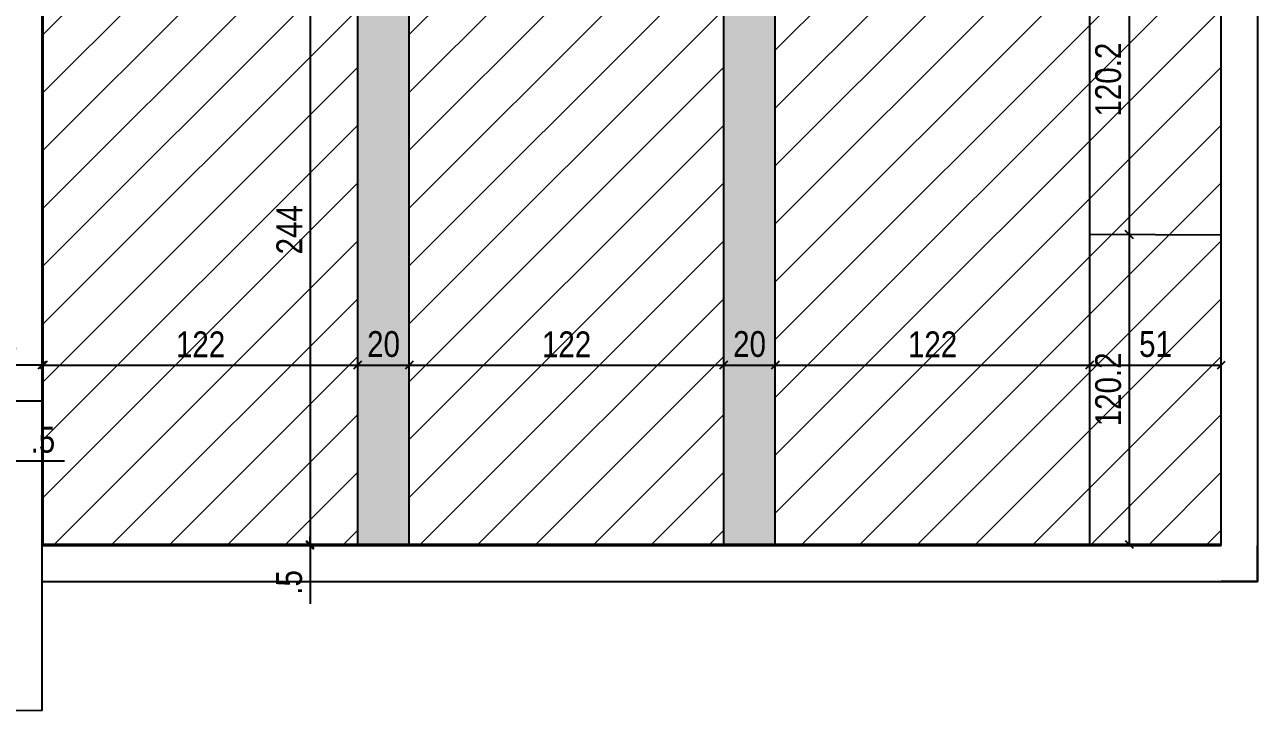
# Model space of a CAD drawing. Header units: millimetres. Extents: x 2513 to 6805, y 428 to 3176.
# Drawn here: x 4574.3 to 5052.5, y 969.6 to 1235.6 of the extents above; entities that cross this region are included whole.
import ezdxf

# ---------------------------------------------------------------- set-up
doc = ezdxf.new("R2010")
doc.units = ezdxf.units.MM
for name, color, linetype in [('9', 8, 'Continuous'), ('COTA', 241, 'Continuous'), ('ES-VIGA', 3, 'Continuous'), ('Painéis', 200, 'Continuous')]:
    doc.layers.add(name, color=color, linetype=linetype)
doc.layers.add('Hachura', color=251, linetype='Continuous', lineweight=9)
doc.layers.add('REAPROVEITAMENTO', color=251, linetype='Continuous', lineweight=9)
doc.styles.add('COTA TECNICA', font='techl___.ttf', dxfattribs={"height": 10})
doc.dimstyles.new('PAINEL', dxfattribs={"dimtxt": 10, "dimasz": 3, "dimexe": 3, "dimexo": 3, "dimgap": 3, "dimtad": 1, "dimdec": 1, "dimzin": 12, "dimdsep": 46, "dimtxsty": 'COTA TECNICA', "dimblk1": 'OBLIQUE', "dimblk2": 'OBLIQUE', "dimsah": 1, "dimcen": 0.9, "dimclrd": 4, "dimclre": 4, "dimclrt": 240, "dimadec": 1, "dimazin": 3, "dimtfac": 1, "dimtdec": 1, "dimtmove": 0, "dimatfit": 3, "dimfxl": 1, "dimtolj": 1, "dimtzin": 12, "dimarcsym": 0})

# ---------------------------------------------------------------- blocks, each defined once
blk = doc.blocks.new('_Oblique')
at = {"color": 0, "linetype": 'ByBlock', "lineweight": -2}
blk.add_line((-0.5, -0.5), (0.5, 0.5), dxfattribs=at)
blk = doc.blocks.new('*D116')
at = {"layer": 'COTA', "color": 4, "lineweight": -2, "transparency": 16777216}
for p, q in [((4566.5, 1066.43), (4563.5, 1066.43)), ((4566.5, 1066.43), (4567, 1066.43)), ((4567, 1066.43), (4589.66, 1066.43))]:
    blk.add_line(p, q, dxfattribs=at)
at = {"layer": 'Defpoints', "color": 0, "transparency": 16777216}
for p in [(4566.5, 1066.43), (4567, 1066.43), (4567, 1066.43)]:
    blk.add_point(p, dxfattribs=at)
at = {"layer": 'COTA', "color": 4, "lineweight": -2, "transparency": 16777216, "xscale": 3, "yscale": 3, "zscale": 3}
blk.add_blockref('_Oblique', (4566.5, 1066.43), dxfattribs=at)
at = {"layer": 'COTA', "color": 4, "lineweight": -2, "transparency": 16777216, "xscale": 3, "yscale": 3, "zscale": 3, "rotation": 180}
blk.add_blockref('_Oblique', (4567, 1066.43), dxfattribs=at)
at = {"layer": 'COTA', "color": 240, "transparency": 16777216, "insert": (4581.33, 1074.54), "char_height": 10, "attachment_point": 5, "style": 'COTA TECNICA'}
blk.add_mtext('\\A1;.5', dxfattribs=at)
blk = doc.blocks.new('*D139')
at = {"layer": 'COTA', "color": 4, "lineweight": -2, "transparency": 16777216}
blk.add_line((4685.01, 1278.07), (4685.01, 1034.07), dxfattribs=at)
at = {"layer": 'Defpoints', "color": 0, "transparency": 16777216}
for p in [(4685.01, 1278.07), (4685.01, 1034.07), (4685.01, 1034.07)]:
    blk.add_point(p, dxfattribs=at)
at = {"layer": 'COTA', "color": 4, "lineweight": -2, "transparency": 16777216, "xscale": 3, "yscale": 3, "zscale": 3}
for p, rotation in [((4685.01, 1278.07), 90), ((4685.01, 1034.07), 270)]:
    blk.add_blockref('_Oblique', p, dxfattribs=dict(at, rotation=rotation))
at = {"layer": 'COTA', "color": 240, "transparency": 16777216, "insert": (4676.93, 1156.07), "char_height": 10, "attachment_point": 5, "rotation": 90, "style": 'COTA TECNICA'}
blk.add_mtext('\\A1;244', dxfattribs=at)
blk = doc.blocks.new('*D41')
at = {"layer": 'COTA', "color": 4, "lineweight": -2, "transparency": 16777216}
for p, q in [((4685.01, 1034.07), (4685.01, 1037.07)), ((4685.01, 1034.07), (4685.01, 1033.57)), ((4685.01, 1033.57), (4685.01, 1010.91))]:
    blk.add_line(p, q, dxfattribs=at)
at = {"layer": 'Defpoints', "color": 0, "transparency": 16777216}
for p in [(4685.01, 1034.07), (4685.01, 1033.57), (4685.01, 1033.57)]:
    blk.add_point(p, dxfattribs=at)
at = {"layer": 'COTA', "color": 4, "lineweight": -2, "transparency": 16777216, "xscale": 3, "yscale": 3, "zscale": 3}
for p, rotation in [((4685.01, 1034.07), 270), ((4685.01, 1033.57), 90)]:
    blk.add_blockref('_Oblique', p, dxfattribs=dict(at, rotation=rotation))
at = {"layer": 'COTA', "color": 240, "transparency": 16777216, "insert": (4676.9, 1019.24), "char_height": 10, "attachment_point": 5, "rotation": 90, "style": 'COTA TECNICA'}
blk.add_mtext('\\A1;.5', dxfattribs=at)
blk = doc.blocks.new('*D144')
at = {"layer": 'COTA', "color": 4, "lineweight": -2, "transparency": 16777216}
for p, q in [((4581, 1103.57), (4558.35, 1103.57)), ((4581.5, 1103.57), (4581, 1103.57)), ((4581.5, 1103.57), (4584.5, 1103.57))]:
    blk.add_line(p, q, dxfattribs=at)
at = {"layer": 'Defpoints', "color": 0, "transparency": 16777216}
for p in [(4581, 1103.57), (4581, 1103.57), (4581.5, 1103.57)]:
    blk.add_point(p, dxfattribs=at)
at = {"layer": 'COTA', "color": 4, "lineweight": -2, "transparency": 16777216, "xscale": 3, "yscale": 3, "zscale": 3}
blk.add_blockref('_Oblique', (4581, 1103.57), dxfattribs=at)
at = {"layer": 'COTA', "color": 4, "lineweight": -2, "transparency": 16777216, "xscale": 3, "yscale": 3, "zscale": 3, "rotation": 180}
blk.add_blockref('_Oblique', (4581.5, 1103.57), dxfattribs=at)
at = {"layer": 'COTA', "color": 240, "transparency": 16777216, "insert": (4566.68, 1111.68), "char_height": 10, "attachment_point": 5, "style": 'COTA TECNICA'}
blk.add_mtext('\\A1;.5', dxfattribs=at)
blk = doc.blocks.new('*D145')
at = {"layer": 'COTA', "color": 4, "lineweight": -2, "transparency": 16777216}
blk.add_line((4581.5, 1103.57), (4703.5, 1103.57), dxfattribs=at)
at = {"layer": 'Defpoints', "color": 0, "transparency": 16777216}
for p in [(4581.5, 1103.57), (4703.5, 1103.57), (4703.5, 1103.57)]:
    blk.add_point(p, dxfattribs=at)
at = {"layer": 'COTA', "color": 4, "lineweight": -2, "transparency": 16777216, "xscale": 3, "yscale": 3, "zscale": 3, "rotation": 180}
blk.add_blockref('_Oblique', (4581.5, 1103.57), dxfattribs=at)
at = {"layer": 'COTA', "color": 4, "lineweight": -2, "transparency": 16777216, "xscale": 3, "yscale": 3, "zscale": 3}
blk.add_blockref('_Oblique', (4703.5, 1103.57), dxfattribs=at)
at = {"layer": 'COTA', "color": 240, "transparency": 16777216, "insert": (4642.5, 1111.62), "char_height": 10, "attachment_point": 5, "style": 'COTA TECNICA'}
blk.add_mtext('\\A1;122', dxfattribs=at)
blk = doc.blocks.new('*D146')
at = {"layer": 'COTA', "color": 4, "lineweight": -2, "transparency": 16777216}
blk.add_line((4703.5, 1103.57), (4723.5, 1103.57), dxfattribs=at)
at = {"layer": 'Defpoints', "color": 0, "transparency": 16777216}
for p in [(4703.5, 1103.57), (4723.5, 1103.57), (4723.5, 1103.57)]:
    blk.add_point(p, dxfattribs=at)
at = {"layer": 'COTA', "color": 4, "lineweight": -2, "transparency": 16777216, "xscale": 3, "yscale": 3, "zscale": 3, "rotation": 180}
blk.add_blockref('_Oblique', (4703.5, 1103.57), dxfattribs=at)
at = {"layer": 'COTA', "color": 4, "lineweight": -2, "transparency": 16777216, "xscale": 3, "yscale": 3, "zscale": 3}
blk.add_blockref('_Oblique', (4723.5, 1103.57), dxfattribs=at)
at = {"layer": 'COTA', "color": 240, "transparency": 16777216, "insert": (4713.5, 1111.67), "char_height": 10, "attachment_point": 5, "style": 'COTA TECNICA'}
blk.add_mtext('\\A1;20', dxfattribs=at)
blk = doc.blocks.new('*D147')
at = {"layer": 'COTA', "color": 4, "lineweight": -2, "transparency": 16777216}
blk.add_line((4723.5, 1103.57), (4845.5, 1103.57), dxfattribs=at)
at = {"layer": 'Defpoints', "color": 0, "transparency": 16777216}
for p in [(4723.5, 1103.57), (4845.5, 1103.57), (4845.5, 1103.57)]:
    blk.add_point(p, dxfattribs=at)
at = {"layer": 'COTA', "color": 4, "lineweight": -2, "transparency": 16777216, "xscale": 3, "yscale": 3, "zscale": 3, "rotation": 180}
blk.add_blockref('_Oblique', (4723.5, 1103.57), dxfattribs=at)
at = {"layer": 'COTA', "color": 4, "lineweight": -2, "transparency": 16777216, "xscale": 3, "yscale": 3, "zscale": 3}
blk.add_blockref('_Oblique', (4845.5, 1103.57), dxfattribs=at)
at = {"layer": 'COTA', "color": 240, "transparency": 16777216, "insert": (4784.5, 1111.62), "char_height": 10, "attachment_point": 5, "style": 'COTA TECNICA'}
blk.add_mtext('\\A1;122', dxfattribs=at)
blk = doc.blocks.new('*D148')
at = {"layer": 'COTA', "color": 4, "lineweight": -2, "transparency": 16777216}
blk.add_line((4845.5, 1103.57), (4865.5, 1103.57), dxfattribs=at)
at = {"layer": 'Defpoints', "color": 0, "transparency": 16777216}
for p in [(4845.5, 1103.57), (4865.5, 1103.57), (4865.5, 1103.57)]:
    blk.add_point(p, dxfattribs=at)
at = {"layer": 'COTA', "color": 4, "lineweight": -2, "transparency": 16777216, "xscale": 3, "yscale": 3, "zscale": 3, "rotation": 180}
blk.add_blockref('_Oblique', (4845.5, 1103.57), dxfattribs=at)
at = {"layer": 'COTA', "color": 4, "lineweight": -2, "transparency": 16777216, "xscale": 3, "yscale": 3, "zscale": 3}
blk.add_blockref('_Oblique', (4865.5, 1103.57), dxfattribs=at)
at = {"layer": 'COTA', "color": 240, "transparency": 16777216, "insert": (4855.5, 1111.67), "char_height": 10, "attachment_point": 5, "style": 'COTA TECNICA'}
blk.add_mtext('\\A1;20', dxfattribs=at)
blk = doc.blocks.new('*D149')
at = {"layer": 'COTA', "color": 4, "lineweight": -2, "transparency": 16777216}
blk.add_line((4865.5, 1103.57), (4987.5, 1103.57), dxfattribs=at)
at = {"layer": 'Defpoints', "color": 0, "transparency": 16777216}
for p in [(4865.5, 1103.57), (4987.5, 1103.57), (4987.5, 1103.57)]:
    blk.add_point(p, dxfattribs=at)
at = {"layer": 'COTA', "color": 4, "lineweight": -2, "transparency": 16777216, "xscale": 3, "yscale": 3, "zscale": 3, "rotation": 180}
blk.add_blockref('_Oblique', (4865.5, 1103.57), dxfattribs=at)
at = {"layer": 'COTA', "color": 4, "lineweight": -2, "transparency": 16777216, "xscale": 3, "yscale": 3, "zscale": 3}
blk.add_blockref('_Oblique', (4987.5, 1103.57), dxfattribs=at)
at = {"layer": 'COTA', "color": 240, "transparency": 16777216, "insert": (4926.5, 1111.62), "char_height": 10, "attachment_point": 5, "style": 'COTA TECNICA'}
blk.add_mtext('\\A1;122', dxfattribs=at)
blk = doc.blocks.new('*D150')
at = {"layer": 'COTA', "color": 4, "lineweight": -2, "transparency": 16777216}
blk.add_line((4987.5, 1103.57), (5038.51, 1103.57), dxfattribs=at)
at = {"layer": 'Defpoints', "color": 0, "transparency": 16777216}
for p in [(4987.5, 1103.57), (5038.51, 1103.57), (5038.51, 1103.57)]:
    blk.add_point(p, dxfattribs=at)
at = {"layer": 'COTA', "color": 4, "lineweight": -2, "transparency": 16777216, "xscale": 3, "yscale": 3, "zscale": 3, "rotation": 180}
blk.add_blockref('_Oblique', (4987.5, 1103.57), dxfattribs=at)
at = {"layer": 'COTA', "color": 4, "lineweight": -2, "transparency": 16777216, "xscale": 3, "yscale": 3, "zscale": 3}
blk.add_blockref('_Oblique', (5038.51, 1103.57), dxfattribs=at)
at = {"layer": 'COTA', "color": 240, "transparency": 16777216, "insert": (5013.01, 1111.68), "char_height": 10, "attachment_point": 5, "style": 'COTA TECNICA'}
blk.add_mtext('\\A1;51', dxfattribs=at)
blk = doc.blocks.new('*D193')
at = {"layer": 'COTA', "color": 4, "lineweight": -2, "transparency": 16777216}
blk.add_line((5002.77, 1154.24), (5002.77, 1034.06), dxfattribs=at)
at = {"layer": 'Defpoints', "color": 0, "transparency": 16777216}
for p in [(5002.77, 1154.24), (5002.77, 1034.06), (5002.77, 1034.06)]:
    blk.add_point(p, dxfattribs=at)
at = {"layer": 'COTA', "color": 4, "lineweight": -2, "transparency": 16777216, "xscale": 3, "yscale": 3, "zscale": 3}
for p, rotation in [((5002.77, 1154.24), 90), ((5002.77, 1034.06), 270)]:
    blk.add_blockref('_Oblique', p, dxfattribs=dict(at, rotation=rotation))
at = {"layer": 'COTA', "color": 240, "transparency": 16777216, "insert": (4994.67, 1094.15), "char_height": 10, "attachment_point": 5, "rotation": 90, "style": 'COTA TECNICA'}
blk.add_mtext('\\A1;120.2', dxfattribs=at)
blk = doc.blocks.new('*D194')
at = {"layer": 'COTA', "color": 4, "lineweight": -2, "transparency": 16777216}
blk.add_line((5002.77, 1274.41), (5002.77, 1154.24), dxfattribs=at)
at = {"layer": 'Defpoints', "color": 0, "transparency": 16777216}
for p in [(5002.77, 1274.41), (5002.77, 1154.24), (5002.77, 1154.24)]:
    blk.add_point(p, dxfattribs=at)
at = {"layer": 'COTA', "color": 4, "lineweight": -2, "transparency": 16777216, "xscale": 3, "yscale": 3, "zscale": 3}
for p, rotation in [((5002.77, 1274.41), 90), ((5002.77, 1154.24), 270)]:
    blk.add_blockref('_Oblique', p, dxfattribs=dict(at, rotation=rotation))
at = {"layer": 'COTA', "color": 240, "transparency": 16777216, "insert": (4994.67, 1214.32), "char_height": 10, "attachment_point": 5, "rotation": 90, "style": 'COTA TECNICA'}
blk.add_mtext('\\A1;120.2', dxfattribs=at)

msp = doc.modelspace()

# ---------------------------------------------------------------- hatches: boundary and pattern name
at = {"layer": 'Hachura', "linetype": 'ByBlock'}
h = msp.add_hatch(color=256, dxfattribs=at)
h.dxf.hatch_style = 1
h.paths.add_polyline_path([(4723.5, 1522.07), (4703.5, 1522.07), (4703.5, 1034.07), (4723.5, 1034.07)])
h = msp.add_hatch(color=256, dxfattribs=at)
h.dxf.hatch_style = 1
h.paths.add_polyline_path([(4865.5, 1514.57), (4845.5, 1514.57), (4845.5, 1034.07), (4865.5, 1034.07)])
at = {"layer": 'REAPROVEITAMENTO', "linetype": 'ByBlock'}
h = msp.add_hatch(dxfattribs=at)
h.set_pattern_fill('ANSI31', color=256, scale=5, style=2)
h.set_pattern_definition([(45, (-1063.414, -1674.108), (-11.22532, 11.22532), [])])
h.paths.add_polyline_path([(4581.5, 1522.07), (4581.5, 1034.07), (4703.5, 1034.07), (4703.5, 1522.07)])
h = msp.add_hatch(dxfattribs=at)
h.set_pattern_fill('ANSI31', color=256, scale=5, style=2)
h.set_pattern_definition([(45, (-921.414, -1674.108), (-11.22532, 11.22532), [])])
h.paths.add_polyline_path([(4788.51, 1514.57), (4788.51, 1522.07), (4723.5, 1522.07), (4723.5, 1034.07), (4845.5, 1034.07), (4845.5, 1514.57)])
h = msp.add_hatch(dxfattribs=at)
h.set_pattern_fill('ANSI31', color=256, scale=5, style=2)
h.set_pattern_definition([(45, (-728.408, -1674.108), (-11.22532, 11.22532), [])])
h.paths.add_polyline_path([(5038.51, 1274.57), (4948.51, 1274.57), (4948.51, 1514.57), (4865.5, 1514.57), (4865.5, 1034.07), (5038.51, 1034.07)])

# ---------------------------------------------------------------- linework, layer by layer
at = {"layer": '9', "color": 8, "linetype": 'Continuous'}
for p, q in [((4581, 1033.57), (4581, 1574.57)), ((5038.51, 1033.57), (5038.51, 1274.57)), ((4581, 1033.57), (5038.51, 1033.57))]:
    msp.add_line(p, q, dxfattribs=at)
for points in [[(5052.51, 1274.57), (5052.51, 1019.57), (5038.51, 1019.57)], [(4581, 1019.57), (5052.51, 1019.57), (5052.51, 1033.57)]]:
    msp.add_lwpolyline(points, dxfattribs=at)
at = {"layer": 'ES-VIGA', "linetype": 'Continuous'}
for points in [[(4242, 1214.57), (4242, 969.61), (4581, 969.66), (4581, 1089.57), (4567, 1089.57), (4567, 983.66), (4256, 983.66), (4256, 1214.57), (4242, 1214.57)], [(4242, 1089.57), (4242, 969.61), (4581, 969.66), (4581, 1019.57)]]:
    msp.add_lwpolyline(points, dxfattribs=at)
at = {"layer": 'Painéis'}
for p, q in [((4581.5, 1034.07), (4581.5, 1574.57)), ((4703.5, 1034.07), (4703.5, 1574.57)), ((4723.5, 1034.07), (4723.5, 1522.07)), ((4845.5, 1034.07), (4845.5, 1514.57)), ((4865.5, 1034.07), (4865.5, 1514.57)), ((4987.5, 1034.07), (4987.5, 1274.57)), ((4987.5, 1154.31), (5038.51, 1154.06)), ((4581.5, 1034.07), (5038.51, 1034.07))]:
    msp.add_line(p, q, dxfattribs=at)

# ---------------------------------------------------------------- dimensions: what is measured, and where the dimension line sits
at = {"layer": 'COTA'}
for base, p1, p2, picture, middle in [((4685.01, 1034.07), (4685.01, 1278.07), (4685.01, 1034.07), '*D139', (4676.93, 1156.07)), ((5002.77, 1154.24), (5002.77, 1274.41), (5002.77, 1154.24), '*D194', (4994.67, 1214.32)), ((5002.77, 1034.06), (5002.77, 1154.24), (5002.77, 1034.06), '*D193', (4994.67, 1094.15))]:
    dim = msp.add_linear_dim(base=base, p1=p1, p2=p2, angle=90, dimstyle='PAINEL', override={"dimtmove": 1}, dxfattribs=at)
    dim.commit()
    dim.dimension.update_dxf_attribs({"geometry": picture, "text_midpoint": middle})
for base, p2, picture, middle in [((4581, 1103.57), (4581, 1103.57), '*D144', (4566.68, 1111.68)), ((4703.5, 1103.57), (4703.5, 1103.57), '*D145', (4642.5, 1111.62))]:
    dim = msp.add_linear_dim(base=base, p1=(4581.5, 1103.57), p2=p2, dimstyle='PAINEL', dxfattribs=at)
    dim.commit()
    dim.dimension.update_dxf_attribs({"geometry": picture, "text_midpoint": middle})
for base, p1, p2, picture, middle in [((4723.5, 1103.57), (4703.5, 1103.57), (4723.5, 1103.57), '*D146', (4713.5, 1103.57)), ((4865.5, 1103.57), (4845.5, 1103.57), (4865.5, 1103.57), '*D148', (4855.5, 1103.57))]:
    dim = msp.add_linear_dim(base=base, p1=p1, p2=p2, dimstyle='PAINEL', override={"dimtmove": 1}, dxfattribs=at)
    dim.commit()
    dim.dimension.update_dxf_attribs({"geometry": picture, "text_midpoint": middle, "dimtype": 160})
for base, p1, p2, picture, middle in [((4845.5, 1103.57), (4723.5, 1103.57), (4845.5, 1103.57), '*D147', (4784.5, 1111.62)), ((4987.5, 1103.57), (4865.5, 1103.57), (4987.5, 1103.57), '*D149', (4926.5, 1111.62)), ((5038.51, 1103.57), (4987.5, 1103.57), (5038.51, 1103.57), '*D150', (5013.01, 1111.68))]:
    dim = msp.add_linear_dim(base=base, p1=p1, p2=p2, dimstyle='PAINEL', override={"dimtmove": 1}, dxfattribs=at)
    dim.commit()
    dim.dimension.update_dxf_attribs({"geometry": picture, "text_midpoint": middle})
dim = msp.add_aligned_dim(p1=(4566.5, 1066.43), p2=(4567, 1066.43), distance=0, dimstyle='PAINEL', dxfattribs=at)
dim.commit()
dim.dimension.update_dxf_attribs({"geometry": '*D116', "text_midpoint": (4581.33, 1074.54)})
dim = msp.add_linear_dim(base=(4685.01, 1033.57), p1=(4685.01, 1034.07), p2=(4685.01, 1033.57), angle=90, dimstyle='PAINEL', dxfattribs=at)
dim.commit()
dim.dimension.update_dxf_attribs({"geometry": '*D41', "text_midpoint": (4676.9, 1019.24)})

doc.saveas('drawing.dxf')
